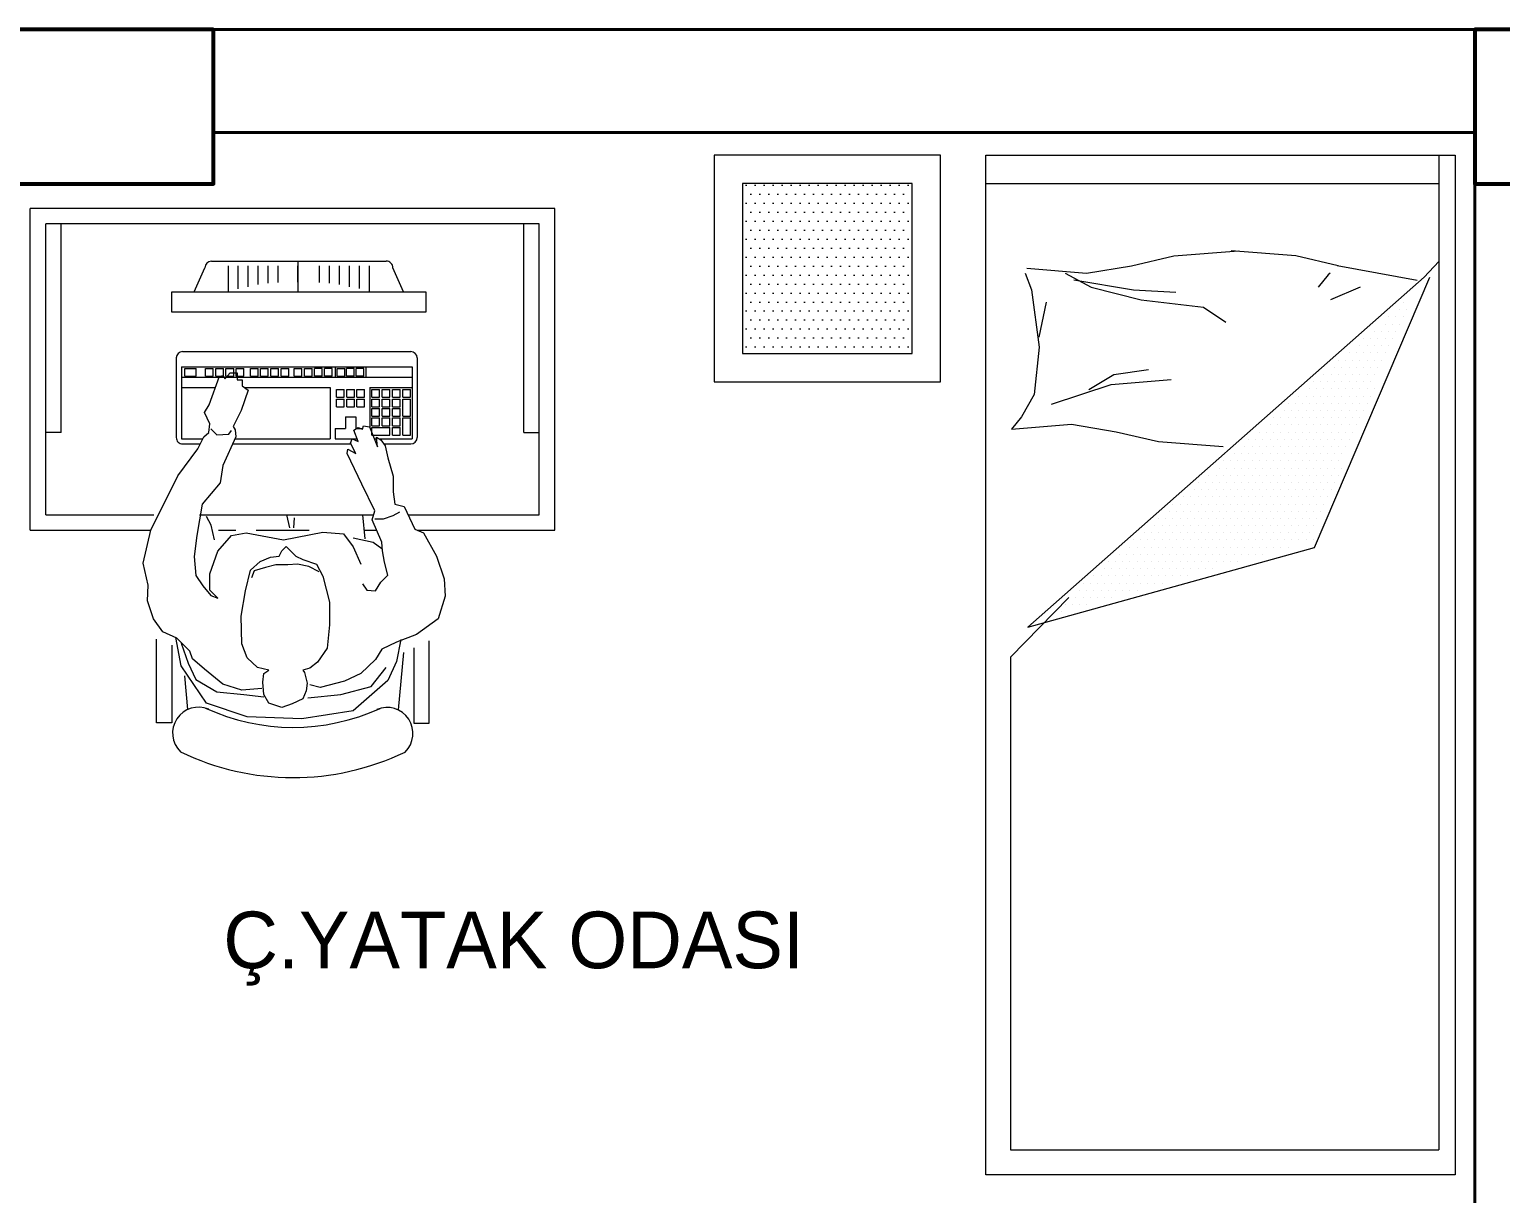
# Model space of a CAD drawing. Header units: millimetres. Extents: x 27 to 3754, y 31 to 1224.
# Drawn here: x 2783.9 to 3069.7, y 992.7 to 1218.8 of the extents above; entities that cross this region are included whole.
import ezdxf

# ---------------------------------------------------------------- set-up
doc = ezdxf.new("R2010")
doc.units = ezdxf.units.MM
doc.linetypes.add('DASHED', pattern=[19.05, 12.7, -6.35])
for name, color, linetype, lineweight in [('duvar_40', 255, 'Continuous', 40), ('forniture', 253, 'Continuous', 9), ('KOLON50', 70, 'Continuous', 53), ('TEFRIS', 16, 'Continuous', 15), ('yazı', 255, 'Continuous', 20)]:
    doc.layers.add(name, color=color, linetype=linetype, lineweight=lineweight)
doc.layers.add('GOLGE', color=9, linetype='DASHED')
doc.layers.add('MOBILYA', color=4, linetype='Continuous')
doc.styles.get("Standard").update_dxf_attribs({"font": 'EtrFont'})

# ---------------------------------------------------------------- blocks, each defined once
blk = doc.blocks.new('tgt')
at = {"layer": 'forniture'}
for p, q in [((442951.928027, 4589098.075674), (442889.428027, 4589098.075674)), ((442889.428027, 4589098.075674), (442889.428027, 4588996.196964)), ((442951.928027, 4589071.342758), (442951.928027, 4589098.075674)), ((442948.928027, 4589095.075674), (442892.428027, 4589095.075674)), ((442892.428027, 4589095.075674), (442892.428027, 4588999.196964)), ((442915.428027, 4589095.075674), (442892.428027, 4589095.075674)), ((442932.928027, 4589095.075674), (442915.428027, 4589095.075674)), ((442932.928027, 4589092.075674), (442932.928027, 4589095.075674)), ((442948.928027, 4589069.576104), (442948.928027, 4589095.075674)), ((442915.428027, 4589092.075674), (442892.428027, 4589092.075674)), ((442932.928027, 4589092.075674), (442915.428027, 4589092.075674)), ((442989.402387, 4589073.671051), (442973.399762, 4589073.689752)), ((442989.398907, 4589070.692473), (442989.402387, 4589073.671051)), ((442917.235147, 4589025.78662), (442917.235147, 4589070.107792)), ((442918.480124, 4589071.352769), (442933.917836, 4589071.352769)), ((442920.223092, 4589025.537624), (442920.223092, 4589070.356787)), ((442920.223092, 4589070.356787), (442934.166831, 4589070.356787)), ((442922.215054, 4589025.537624), (442922.215054, 4589070.356787)), ((442924.207017, 4589062.182672), (442924.207017, 4589070.356787)), ((442924.616433, 4589068.532101), (442924.616433, 4589070.026073)), ((442926.110405, 4589070.026073), (442924.616433, 4589070.026073)), ((442926.110405, 4589068.532101), (442926.110405, 4589070.026073)), ((442926.45578, 4589068.532101), (442926.45578, 4589070.026073)), ((442929.7891, 4589070.026073), (442926.45578, 4589070.026073)), ((442929.7891, 4589068.532101), (442929.7891, 4589070.026073)), ((442930.134475, 4589068.532101), (442930.134475, 4589070.026073)), ((442933.467794, 4589070.026073), (442930.134475, 4589070.026073)), ((442933.467794, 4589068.532101), (442933.467794, 4589070.026073)), ((442934.166831, 4589063.981706), (442934.166831, 4589070.356787)), ((442935.162813, 4589064.872101), (442935.162813, 4589070.107792)), ((442974.767533, 4589070.709572), (442989.398907, 4589070.692473)), ((442905.625433, 4589068.716512), (442900.962469, 4589066.632524)), ((442926.110405, 4589068.532101), (442924.616433, 4589068.532101)), ((442924.616433, 4589066.540138), (442924.616433, 4589068.03411)), ((442926.110405, 4589068.03411), (442924.616433, 4589068.03411)), ((442926.110405, 4589066.540138), (442924.616433, 4589066.540138)), ((442926.110405, 4589066.540138), (442926.110405, 4589068.03411)), ((442929.7891, 4589068.532101), (442926.45578, 4589068.532101)), ((442927.949753, 4589068.03411), (442926.45578, 4589068.03411)), ((442926.45578, 4589066.540138), (442926.45578, 4589068.03411)), ((442927.949753, 4589066.540138), (442926.45578, 4589066.540138)), ((442927.949753, 4589066.540138), (442927.949753, 4589068.03411)), ((442928.295128, 4589066.540138), (442928.295128, 4589068.03411)), ((442929.7891, 4589068.03411), (442928.295128, 4589068.03411)), ((442929.7891, 4589066.540138), (442928.295128, 4589066.540138)), ((442929.7891, 4589066.540138), (442929.7891, 4589068.03411)), ((442933.467794, 4589068.532101), (442930.134475, 4589068.532101)), ((442930.134475, 4589066.540138), (442930.134475, 4589068.03411)), ((442931.628447, 4589068.03411), (442930.134475, 4589068.03411)), ((442931.628447, 4589066.540138), (442930.134475, 4589066.540138)), ((442931.628447, 4589066.540138), (442931.628447, 4589068.03411)), ((442931.973822, 4589066.540138), (442931.973822, 4589068.03411)), ((442933.467794, 4589068.03411), (442931.973822, 4589068.03411)), ((442933.467794, 4589066.540138), (442931.973822, 4589066.540138)), ((442933.467794, 4589066.540138), (442933.467794, 4589068.03411)), ((442975.709549, 4589068.705128), (442986.812762, 4589067.626658)), ((442899.675502, 4589031.404722), (442899.671836, 4589065.341596)), ((442924.616433, 4589064.548175), (442924.616433, 4589066.042147)), ((442926.110405, 4589066.042147), (442924.616433, 4589066.042147)), ((442926.110405, 4589064.548175), (442924.616433, 4589064.548175)), ((442924.616433, 4589062.556212), (442924.616433, 4589064.050184)), ((442926.110405, 4589064.050184), (442924.616433, 4589064.050184)), ((442926.110405, 4589064.548175), (442926.110405, 4589066.042147)), ((442926.110405, 4589062.556212), (442926.110405, 4589064.050184)), ((442927.949753, 4589066.042147), (442926.45578, 4589066.042147)), ((442926.45578, 4589064.548175), (442926.45578, 4589066.042147)), ((442927.949753, 4589064.548175), (442926.45578, 4589064.548175)), ((442927.949753, 4589064.050184), (442926.45578, 4589064.050184)), ((442926.45578, 4589062.556212), (442926.45578, 4589064.050184)), ((442927.949753, 4589064.548175), (442927.949753, 4589066.042147)), ((442927.949753, 4589062.556212), (442927.949753, 4589064.050184)), ((442928.295128, 4589064.548175), (442928.295128, 4589066.042147)), ((442929.7891, 4589066.042147), (442928.295128, 4589066.042147)), ((442929.7891, 4589064.548175), (442928.295128, 4589064.548175)), ((442928.295128, 4589062.556212), (442928.295128, 4589064.050184)), ((442929.7891, 4589064.050184), (442928.295128, 4589064.050184)), ((442929.7891, 4589064.548175), (442929.7891, 4589066.042147)), ((442929.7891, 4589062.556212), (442929.7891, 4589064.050184)), ((442930.134475, 4589064.548175), (442930.134475, 4589066.042147)), ((442931.628447, 4589066.042147), (442930.134475, 4589066.042147)), ((442931.628447, 4589064.548175), (442930.134475, 4589064.548175)), ((442930.134475, 4589062.556212), (442930.134475, 4589064.050184)), ((442931.628447, 4589064.050184), (442930.134475, 4589064.050184)), ((442931.628447, 4589064.548175), (442931.628447, 4589066.042147)), ((442931.628447, 4589062.556212), (442931.628447, 4589064.050184)), ((442931.973822, 4589062.556212), (442931.973822, 4589066.042147)), ((442933.467794, 4589066.042147), (442931.973822, 4589066.042147)), ((442933.467794, 4589062.556212), (442933.467794, 4589066.042147)), ((442934.166831, 4589063.019753), (442934.166831, 4589063.481656)), ((442935.162813, 4589063.409151), (442935.162813, 4589063.572122)), ((442951.928027, 4589061.097911), (442951.928027, 4589063.473969)), ((442905.572077, 4589062.082738), (442900.580454, 4589062.080909)), ((442920.223092, 4589061.392955), (442922.215054, 4589061.392955)), ((442922.023642, 4589061.003578), (442920.52967, 4589061.003578)), ((442920.52967, 4589061.003578), (442920.52967, 4589059.509606)), ((442922.023642, 4589061.003578), (442922.023642, 4589059.509606)), ((442924.207017, 4589062.182672), (442932.025796, 4589062.182672)), ((442926.110405, 4589062.556212), (442924.616433, 4589062.556212)), ((442924.616433, 4589059.647474), (442924.616433, 4589061.141446)), ((442926.110405, 4589061.141446), (442924.616433, 4589061.141446)), ((442926.110405, 4589059.647474), (442926.110405, 4589061.141446)), ((442927.949753, 4589062.556212), (442926.45578, 4589062.556212)), ((442926.45578, 4589059.647474), (442926.45578, 4589061.141446)), ((442927.949753, 4589061.141446), (442926.45578, 4589061.141446)), ((442927.949753, 4589059.647474), (442927.949753, 4589061.141446)), ((442929.7891, 4589062.556212), (442928.295128, 4589062.556212)), ((442931.628447, 4589062.556212), (442930.134475, 4589062.556212)), ((442933.467794, 4589062.556212), (442931.973822, 4589062.556212)), ((442932.174869, 4589059.400992), (442932.174869, 4589060.793439)), ((442948.928027, 4589060.805478), (442948.928027, 4589062.895964)), ((442948.928027, 4589029.069704), (442948.928027, 4589060.805478)), ((442905.015633, 4589060.146481), (442900.580693, 4589060.144721)), ((442904.653785, 4589058.210249), (442900.580932, 4589058.208533)), ((442922.023371, 4589059.138694), (442920.529399, 4589059.138694)), ((442920.529399, 4589059.138694), (442920.529399, 4589057.644722)), ((442922.023642, 4589059.509606), (442920.52967, 4589059.509606)), ((442922.023371, 4589059.138694), (442922.023371, 4589057.644722)), ((442926.110405, 4589059.647474), (442924.616433, 4589059.647474)), ((442926.110405, 4589059.149483), (442924.616433, 4589059.149483)), ((442924.616433, 4589057.655511), (442924.616433, 4589059.149483)), ((442926.110405, 4589057.655511), (442926.110405, 4589059.149483)), ((442927.949753, 4589059.647474), (442926.45578, 4589059.647474)), ((442927.949753, 4589059.149483), (442926.45578, 4589059.149483)), ((442926.45578, 4589057.655511), (442926.45578, 4589059.149483)), ((442927.949753, 4589057.655511), (442927.949753, 4589059.149483)), ((442929.927295, 4589059.400992), (442932.174869, 4589059.400992)), ((442929.927295, 4589057.409029), (442929.927295, 4589059.400992)), ((442934.166831, 4589055.417066), (442934.166831, 4589059.709215)), ((442935.162813, 4589035.511663), (442935.162813, 4589058.459751)), ((442904.220902, 4589056.274008), (442900.58117, 4589056.272346)), ((442920.223092, 4589055.417066), (442922.215054, 4589055.417066)), ((442922.023235, 4589057.275781), (442920.529263, 4589057.275781)), ((442920.529263, 4589055.781809), (442920.529263, 4589057.275781)), ((442922.023235, 4589055.781809), (442920.529263, 4589055.781809)), ((442922.023371, 4589057.644722), (442920.529399, 4589057.644722)), ((442920.530033, 4589054.858237), (442920.530033, 4589053.364265)), ((442922.024005, 4589054.858237), (442920.530033, 4589054.858237)), ((442922.023235, 4589055.781809), (442922.023235, 4589057.275781)), ((442922.024005, 4589054.858237), (442922.024005, 4589053.364265)), ((442926.110405, 4589057.655511), (442924.616433, 4589057.655511)), ((442926.110405, 4589057.15752), (442924.616433, 4589057.15752)), ((442924.616433, 4589055.663548), (442924.616433, 4589057.15752)), ((442926.110405, 4589055.663548), (442924.616433, 4589055.663548)), ((442926.110405, 4589055.663548), (442926.110405, 4589057.15752)), ((442927.949753, 4589057.655511), (442926.45578, 4589057.655511)), ((442926.45578, 4589055.663548), (442926.45578, 4589057.15752)), ((442927.949753, 4589057.15752), (442926.45578, 4589057.15752)), ((442927.949753, 4589055.663548), (442926.45578, 4589055.663548)), ((442927.949753, 4589055.663548), (442927.949753, 4589057.15752)), ((442929.927295, 4589057.409029), (442932.174869, 4589057.409029)), ((442932.174869, 4589055.417066), (442932.174869, 4589057.409029)), ((442932.174869, 4589055.417066), (442934.166831, 4589055.417066)), ((442903.976019, 4589054.337789), (442900.581409, 4589054.336158)), ((442903.829933, 4589052.401584), (442900.581647, 4589052.39997)), ((442922.024005, 4589053.364265), (442920.530033, 4589053.364265)), ((442920.530033, 4589052.866274), (442920.530033, 4589051.372302)), ((442922.024005, 4589052.866274), (442920.530033, 4589052.866274)), ((442922.024005, 4589052.866274), (442922.024005, 4589051.372302)), ((442924.207017, 4589037.815617), (442924.207017, 4589054.421085)), ((442924.207017, 4589054.421085), (442934.166831, 4589054.421085)), ((442934.195397, 4589035.951022), (442934.166831, 4589054.421085)), ((442922.024005, 4589051.372302), (442920.530033, 4589051.372302)), ((442920.530033, 4589049.445851), (442920.530033, 4589050.939823)), ((442922.024005, 4589050.939823), (442920.530033, 4589050.939823)), ((442922.024005, 4589049.445851), (442920.530033, 4589049.445851)), ((442922.024005, 4589049.445851), (442922.024005, 4589050.939823)), ((442951.928027, 4589040.074369), (442951.928027, 4589050.371072)), ((442899.673669, 4589048.193996), (442905.625433, 4589048.193996)), ((442903.781521, 4589048.195704), (442900.581886, 4589048.194097)), ((442920.530033, 4589047.453888), (442920.530033, 4589048.94786)), ((442922.024005, 4589048.94786), (442920.530033, 4589048.94786)), ((442922.024005, 4589047.453888), (442920.530033, 4589047.453888)), ((442920.530033, 4589044.916184), (442920.530033, 4589046.410156)), ((442922.024005, 4589046.410156), (442920.530033, 4589046.410156)), ((442922.024005, 4589047.453888), (442922.024005, 4589048.94786)), ((442922.024005, 4589044.916184), (442922.024005, 4589046.410156)), ((442903.83041, 4589044.348162), (442900.582125, 4589044.346549)), ((442922.024005, 4589044.916184), (442920.530033, 4589044.916184)), ((442920.530033, 4589042.924221), (442920.530033, 4589044.418193)), ((442922.024005, 4589044.418193), (442920.530033, 4589044.418193)), ((442922.024005, 4589042.924221), (442922.024005, 4589044.418193)), ((442903.976973, 4589042.411993), (442900.582363, 4589042.410361)), ((442922.024005, 4589042.924221), (442920.530033, 4589042.924221)), ((442920.530033, 4589040.932259), (442920.530033, 4589042.426231)), ((442922.024005, 4589042.426231), (442920.530033, 4589042.426231)), ((442922.024005, 4589040.932259), (442920.530033, 4589040.932259)), ((442922.024005, 4589040.932259), (442922.024005, 4589042.426231)), ((442904.222333, 4589040.475835), (442900.582602, 4589040.474173)), ((442904.655693, 4589038.539701), (442900.58284, 4589038.537985)), ((442920.530033, 4589038.940296), (442920.530033, 4589040.434268)), ((442922.024005, 4589040.434268), (442920.530033, 4589040.434268)), ((442922.024005, 4589038.940296), (442920.530033, 4589038.940296)), ((442920.530033, 4589036.200625), (442920.530033, 4589037.694597)), ((442922.024005, 4589037.694597), (442920.530033, 4589037.694597)), ((442922.024005, 4589038.940296), (442922.024005, 4589040.434268)), ((442922.024005, 4589036.200625), (442922.024005, 4589037.694597)), ((442905.018019, 4589036.603557), (442900.583079, 4589036.601797)), ((442922.024005, 4589036.200625), (442920.530033, 4589036.200625)), ((442920.530033, 4589034.208662), (442920.530033, 4589035.702634)), ((442922.024005, 4589035.702634), (442920.530033, 4589035.702634)), ((442922.024005, 4589034.208662), (442922.024005, 4589035.702634)), ((442951.928027, 4589032.745856), (442951.928027, 4589036.136569)), ((442905.57494, 4589034.667438), (442900.583317, 4589034.66561)), ((442922.024005, 4589034.208662), (442920.530033, 4589034.208662)), ((442920.530033, 4589032.216699), (442920.530033, 4589033.710671)), ((442922.024005, 4589033.710671), (442920.530033, 4589033.710671)), ((442922.024005, 4589032.216699), (442920.530033, 4589032.216699)), ((442922.024005, 4589032.216699), (442922.024005, 4589033.710671)), ((442924.207017, 4589025.537624), (442924.207017, 4589032.181329)), ((442905.629931, 4589028.034746), (442900.966453, 4589030.114089)), ((442920.530033, 4589030.224737), (442920.530033, 4589031.718709)), ((442922.024005, 4589031.718709), (442920.530033, 4589031.718709)), ((442922.024005, 4589030.224737), (442920.530033, 4589030.224737)), ((442922.024005, 4589030.224737), (442922.024005, 4589031.718709)), ((442934.166831, 4589025.537624), (442934.166831, 4589029.707495)), ((442935.162813, 4589025.78662), (442935.162813, 4589029.209929)), ((442922.024005, 4589028.383656), (442920.530033, 4589028.383656)), ((442920.530033, 4589026.240811), (442920.530033, 4589028.383656)), ((442922.024005, 4589026.240811), (442920.530033, 4589026.240811)), ((442922.024005, 4589026.240811), (442922.024005, 4589028.383656)), ((442980.188903, 4589026.117841), (442986.764982, 4589026.741073)), ((442918.480124, 4589024.541643), (442933.917836, 4589024.541643)), ((442920.223092, 4589025.537624), (442934.166831, 4589025.537624)), ((442974.250586, 4589023.68686), (442989.343954, 4589023.669222)), ((442989.343954, 4589023.669222), (442989.340473, 4589020.690644)), ((442989.340473, 4589020.690644), (442973.065459, 4589020.709663)), ((442948.928027, 4588999.196964), (442948.928027, 4589020.173226)), ((442951.928027, 4588996.196964), (442951.928027, 4589019.403284)), ((442915.428027, 4589002.196964), (442892.428027, 4589002.196964)), ((442932.928027, 4589002.196964), (442915.428027, 4589002.196964)), ((442932.928027, 4589002.196964), (442932.928027, 4588999.196964)), ((442948.928027, 4588999.196964), (442892.428027, 4588999.196964)), ((442915.428027, 4588999.196964), (442892.428027, 4588999.196964)), ((442932.928027, 4588999.196964), (442915.428027, 4588999.196964)), ((442951.928027, 4588996.196964), (442889.428027, 4588996.196964))]:
    blk.add_line(p, q, dxfattribs=at)
at = {"layer": 'forniture', "flags": 128}
for points in [[(442962.372993, 4589060.754638), (442963.554451, 4589061.597816), (442963.72323, 4589063.284171), (442962.035433, 4589064.295984), (442960.685195, 4589065.645069), (442958.1535, 4589064.970526), (442955.959363, 4589064.633255), (442954.271566, 4589064.46462), (442949.883294, 4589062.609629), (442948.195496, 4589063.115536), (442942.963325, 4589060.586003), (442937.056035, 4589057.719199), (442936.212137, 4589057.887834), (442937.056035, 4589059.405554), (442935.030679, 4589058.393741), (442934.18678, 4589058.731012), (442934.693119, 4589059.911461), (442932.498983, 4589059.068283), (442931.992644, 4589059.911461), (442932.330203, 4589060.754638), (442931.655084, 4589060.923274), (442931.823864, 4589062.103722), (442935.705797, 4589063.621442), (442933.849221, 4589063.452807), (442934.35556, 4589064.295984), (442935.537018, 4589065.139162), (442937.899934, 4589065.645069), (442941.444308, 4589066.656882), (442944.482343, 4589066.656882), (442946.845259, 4589066.994153), (442947.351598, 4589068.849144), (442951.73987, 4589070.87277), (442952.414989, 4589072.559125), (442956.972042, 4589075.088658), (442961.360314, 4589076.606378), (442964.735909, 4589076.775013), (442969.124181, 4589075.425929), (442972.162216, 4589071.210041), (442973.681233, 4589067.331424), (442975.031471, 4589064.46462), (442977.056828, 4589063.284171), (442979.757303, 4589060.417367), (442981.276321, 4589057.213292), (442982.457779, 4589052.491497), (442981.95144, 4589050.467871)], [(442949.714514, 4589063.115536), (442949.714514, 4589064.801891), (442949.039395, 4589066.656882), (442948.364276, 4589068.005966)], [(442973.174894, 4589068.174601), (442977.394387, 4589067.331424), (442981.107541, 4589065.645069), (442987.014831, 4589058.899647), (442988.533848, 4589048.950151), (442988.196289, 4589038.326113), (442985.495814, 4589030.400243), (442978.238286, 4589025.509813), (442972.77318, 4589024.444362)], [(442953.427668, 4589058.899647), (442954.271566, 4589062.778265), (442955.453024, 4589064.46462)], [(442984.483135, 4589050.1306), (442983.808016, 4589056.53875), (442982.288999, 4589062.440993), (442978.575845, 4589065.307797)], [(442953.596447, 4589061.260545), (442948.928027, 4589060.805478)], [(442928.673262, 4589037.173728), (442931.767472, 4589035.627944), (442932.44259, 4589035.965215), (442933.792828, 4589036.133851), (442939.362559, 4589033.604318), (442942.738153, 4589033.098412), (442946.878431, 4589029.557065), (442952.954501, 4589028.545252), (442957.005214, 4589028.039346), (442960.718368, 4589028.376617), (442962.743725, 4589029.725701), (442964.600301, 4589031.243421), (442965.106641, 4589032.592505), (442963.587623, 4589031.074785), (442960.380809, 4589031.074785), (442955.992536, 4589032.592505), (442952.954501, 4589035.290673), (442952.448162, 4589038.157477), (442953.7984, 4589045.408805), (442952.279382, 4589052.997404), (442952.616942, 4589057.044657), (442955.148637, 4589058.899647), (442958.524232, 4589060.417367)], [(442960.010076, 4589052.322862), (442958.997398, 4589050.299235), (442958.491059, 4589048.106974), (442958.659839, 4589046.251983), (442958.659839, 4589043.891085), (442959.166178, 4589041.867459), (442959.841297, 4589039.675197), (442961.191534, 4589039.169291)], [(442951.457887, 4589046.625963), (442948.928027, 4589046.031211)], [(442949.493479, 4589047.435262), (442951.461424, 4589047.34163)], [(442982.659731, 4589041.192917), (442982.99729, 4589037.3143), (442981.815832, 4589033.604318), (442978.946577, 4589030.062972), (442976.921221, 4589027.702075), (442975.402203, 4589027.196168), (442972.870508, 4589024.666635), (442971.68905, 4589021.968467), (442969.157354, 4589020.113476), (442965.61298, 4589018.933027), (442962.574945, 4589019.101663), (442958.355452, 4589018.089849), (442951.941823, 4589019.607569), (442941.387915, 4589024.835271), (442936.155744, 4589028.713888), (442933.792828, 4589029.894336), (442932.94893, 4589030.90615), (442931.261132, 4589031.074785), (442929.066996, 4589030.062972), (442927.593735, 4589030.950847), (442922.024005, 4589032.974473), (442921.855225, 4589033.649016), (442922.530344, 4589033.986287), (442921.348886, 4589034.9981), (442921.348886, 4589036.347184), (442922.699124, 4589036.347184), (442922.699124, 4589037.358997), (442923.880582, 4589037.358997), (442924.72448, 4589038.539446), (442928.673262, 4589037.173728)], [(442973.850013, 4589025.509813), (442977.731947, 4589026.858897), (442980.938761, 4589028.376617), (442983.301677, 4589032.423869), (442983.808016, 4589037.651571), (442984.314356, 4589041.530188)], [(442932.240638, 4589031.243421), (442933.422096, 4589032.423869), (442933.253316, 4589034.784767), (442932.578198, 4589035.290673)], [(442953.78918, 4589031.983508), (442950.919925, 4589031.308966), (442949.289539, 4589030.446558)]]:
    blk.add_lwpolyline(points, dxfattribs=at)
for points in [[(442909.555973, 4589023.71025), (442905.625433, 4589023.71025), (442905.625433, 4589073.036069), (442909.555973, 4589073.036069)], [(442955.115465, 4589045.914712), (442955.959363, 4589046.757889), (442956.972042, 4589047.769702), (442957.64716, 4589049.118787), (442958.491059, 4589051.816955), (442960.853975, 4589052.997404), (442965.917367, 4589054.346488), (442970.305639, 4589054.346488), (442974.862691, 4589053.840582), (442977.563167, 4589051.985591), (442978.744625, 4589050.467871), (442979.082184, 4589049.118787), (442979.588524, 4589049.456058), (442981.61388, 4589049.961964), (442983.132898, 4589049.793329), (442984.651915, 4589049.118787), (442985.664593, 4589047.09516), (442986.339712, 4589045.071534), (442985.495814, 4589042.542001), (442983.808016, 4589041.530188), (442981.4451, 4589041.361552), (442979.757303, 4589041.530188), (442979.082184, 4589042.542001), (442978.575845, 4589040.349739), (442976.719268, 4589038.326113), (442974.018793, 4589037.3143), (442968.617842, 4589037.145664), (442963.72323, 4589037.988842), (442959.672517, 4589039.000655), (442957.98472, 4589040.855646), (442957.140821, 4589042.879272), (442956.972042, 4589044.565627), (442955.959363, 4589045.071534)]]:
    blk.add_lwpolyline(points, close=True, dxfattribs=at)
at = {"layer": 'forniture'}
for centre, radius, start, end in [((442918.480124, 4589070.107792), 1.244977, 90, 180), ((442933.917836, 4589070.107792), 1.244977, 0, 90), ((442991.380405, 4589065.488724), 5.043225, 43.907651, 202.961104), ((442900.962628, 4589065.341732), 1.290792, 90.00706, 180.00706), ((442949.716191, 4589047.227189), 50.252672, 334.208501, 25.657588), ((442949.716191, 4589047.227189), 40.503554, 335.195703, 24.670381), ((442900.966294, 4589031.404881), 1.290792, 180.00706, 270.00706), ((442991.337609, 4589028.868325), 5.043225, 156.904982, 315.958435), ((442918.480124, 4589025.78662), 1.244977, 180, 270), ((442933.917836, 4589025.78662), 1.244977, 270, 0)]:
    blk.add_arc(centre, radius, start, end, dxfattribs=at)
blk = doc.blocks.new('*X47')
at = {"color": 0}
for p, q in [((1028.7, 1508.125), (1028.7, 1508.125)), ((1029.49375, 1509.7125), (1029.49375, 1509.7125)), ((1030.2875, 1508.125), (1030.2875, 1508.125)), ((1025.525, 1504.95), (1025.525, 1504.95)), ((1026.31875, 1506.5375), (1026.31875, 1506.5375)), ((1027.1125, 1504.95), (1027.1125, 1504.95)), ((1027.90625, 1506.5375), (1027.90625, 1506.5375)), ((1028.7, 1504.95), (1028.7, 1504.95)), ((1029.49375, 1506.5375), (1029.49375, 1506.5375)), ((1020.7625, 1501.775), (1020.7625, 1501.775)), ((1022.35, 1501.775), (1022.35, 1501.775)), ((1023.14375, 1503.3625), (1023.14375, 1503.3625)), ((1023.9375, 1501.775), (1023.9375, 1501.775)), ((1024.73125, 1503.3625), (1024.73125, 1503.3625)), ((1025.525, 1501.775), (1025.525, 1501.775)), ((1026.31875, 1503.3625), (1026.31875, 1503.3625)), ((1027.1125, 1501.775), (1027.1125, 1501.775)), ((1027.90625, 1503.3625), (1027.90625, 1503.3625)), ((1017.5875, 1498.6), (1017.5875, 1498.6)), ((1019.175, 1498.6), (1019.175, 1498.6)), ((1019.96875, 1500.1875), (1019.96875, 1500.1875)), ((1020.7625, 1498.6), (1020.7625, 1498.6)), ((1021.55625, 1500.1875), (1021.55625, 1500.1875)), ((1022.35, 1498.6), (1022.35, 1498.6)), ((1023.14375, 1500.1875), (1023.14375, 1500.1875)), ((1023.9375, 1498.6), (1023.9375, 1498.6)), ((1024.73125, 1500.1875), (1024.73125, 1500.1875)), ((1025.525, 1498.6), (1025.525, 1498.6)), ((1026.31875, 1500.1875), (1026.31875, 1500.1875)), ((1014.4125, 1495.425), (1014.4125, 1495.425)), ((1015.20625, 1497.0125), (1015.20625, 1497.0125)), ((1016, 1495.425), (1016, 1495.425)), ((1016.79375, 1497.0125), (1016.79375, 1497.0125)), ((1017.5875, 1495.425), (1017.5875, 1495.425)), ((1018.38125, 1497.0125), (1018.38125, 1497.0125)), ((1019.175, 1495.425), (1019.175, 1495.425)), ((1019.96875, 1497.0125), (1019.96875, 1497.0125)), ((1020.7625, 1495.425), (1020.7625, 1495.425)), ((1021.55625, 1497.0125), (1021.55625, 1497.0125)), ((1022.35, 1495.425), (1022.35, 1495.425)), ((1023.14375, 1497.0125), (1023.14375, 1497.0125)), ((1023.9375, 1495.425), (1023.9375, 1495.425)), ((1024.73125, 1497.0125), (1024.73125, 1497.0125)), ((1008.85625, 1490.6625), (1008.85625, 1490.6625)), ((1009.65, 1492.25), (1009.65, 1492.25)), ((1010.44375, 1490.6625), (1010.44375, 1490.6625)), ((1011.2375, 1492.25), (1011.2375, 1492.25)), ((1012.03125, 1493.8375), (1012.03125, 1493.8375)), ((1012.03125, 1490.6625), (1012.03125, 1490.6625)), ((1012.825, 1492.25), (1012.825, 1492.25)), ((1013.61875, 1493.8375), (1013.61875, 1493.8375)), ((1013.61875, 1490.6625), (1013.61875, 1490.6625)), ((1014.4125, 1492.25), (1014.4125, 1492.25)), ((1015.20625, 1493.8375), (1015.20625, 1493.8375)), ((1015.20625, 1490.6625), (1015.20625, 1490.6625)), ((1016, 1492.25), (1016, 1492.25)), ((1016.79375, 1493.8375), (1016.79375, 1493.8375)), ((1016.79375, 1490.6625), (1016.79375, 1490.6625)), ((1017.5875, 1492.25), (1017.5875, 1492.25)), ((1018.38125, 1493.8375), (1018.38125, 1493.8375)), ((1018.38125, 1490.6625), (1018.38125, 1490.6625)), ((1019.175, 1492.25), (1019.175, 1492.25)), ((1019.96875, 1493.8375), (1019.96875, 1493.8375)), ((1019.96875, 1490.6625), (1019.96875, 1490.6625)), ((1020.7625, 1492.25), (1020.7625, 1492.25)), ((1021.55625, 1493.8375), (1021.55625, 1493.8375)), ((1021.55625, 1490.6625), (1021.55625, 1490.6625)), ((1022.35, 1492.25), (1022.35, 1492.25)), ((1023.14375, 1493.8375), (1023.14375, 1493.8375)), ((1023.14375, 1490.6625), (1023.14375, 1490.6625)), ((1004.09375, 1487.4875), (1004.09375, 1487.4875)), ((1005.68125, 1487.4875), (1005.68125, 1487.4875)), ((1006.475, 1489.075), (1006.475, 1489.075)), ((1007.26875, 1487.4875), (1007.26875, 1487.4875)), ((1008.0625, 1489.075), (1008.0625, 1489.075)), ((1008.85625, 1487.4875), (1008.85625, 1487.4875)), ((1009.65, 1489.075), (1009.65, 1489.075)), ((1010.44375, 1487.4875), (1010.44375, 1487.4875)), ((1011.2375, 1489.075), (1011.2375, 1489.075)), ((1012.03125, 1487.4875), (1012.03125, 1487.4875)), ((1012.825, 1489.075), (1012.825, 1489.075)), ((1013.61875, 1487.4875), (1013.61875, 1487.4875)), ((1014.4125, 1489.075), (1014.4125, 1489.075)), ((1015.20625, 1487.4875), (1015.20625, 1487.4875)), ((1016, 1489.075), (1016, 1489.075)), ((1016.79375, 1487.4875), (1016.79375, 1487.4875)), ((1017.5875, 1489.075), (1017.5875, 1489.075)), ((1018.38125, 1487.4875), (1018.38125, 1487.4875)), ((1019.175, 1489.075), (1019.175, 1489.075)), ((1019.96875, 1487.4875), (1019.96875, 1487.4875)), ((1020.7625, 1489.075), (1020.7625, 1489.075)), ((1021.55625, 1487.4875), (1021.55625, 1487.4875)), ((1022.35, 1489.075), (1022.35, 1489.075)), ((1000.91875, 1484.3125), (1000.91875, 1484.3125)), ((1002.50625, 1484.3125), (1002.50625, 1484.3125)), ((1003.3, 1485.9), (1003.3, 1485.9)), ((1004.09375, 1484.3125), (1004.09375, 1484.3125)), ((1004.8875, 1485.9), (1004.8875, 1485.9)), ((1005.68125, 1484.3125), (1005.68125, 1484.3125)), ((1006.475, 1485.9), (1006.475, 1485.9)), ((1007.26875, 1484.3125), (1007.26875, 1484.3125)), ((1008.0625, 1485.9), (1008.0625, 1485.9)), ((1008.85625, 1484.3125), (1008.85625, 1484.3125)), ((1009.65, 1485.9), (1009.65, 1485.9)), ((1010.44375, 1484.3125), (1010.44375, 1484.3125)), ((1011.2375, 1485.9), (1011.2375, 1485.9)), ((1012.03125, 1484.3125), (1012.03125, 1484.3125)), ((1012.825, 1485.9), (1012.825, 1485.9)), ((1013.61875, 1484.3125), (1013.61875, 1484.3125)), ((1014.4125, 1485.9), (1014.4125, 1485.9)), ((1015.20625, 1484.3125), (1015.20625, 1484.3125)), ((1016, 1485.9), (1016, 1485.9)), ((1016.79375, 1484.3125), (1016.79375, 1484.3125)), ((1017.5875, 1485.9), (1017.5875, 1485.9)), ((1018.38125, 1484.3125), (1018.38125, 1484.3125)), ((1019.175, 1485.9), (1019.175, 1485.9)), ((1019.96875, 1484.3125), (1019.96875, 1484.3125)), ((1020.7625, 1485.9), (1020.7625, 1485.9)), ((997.74375, 1481.1375), (997.74375, 1481.1375)), ((999.33125, 1481.1375), (999.33125, 1481.1375)), ((1000.125, 1482.725), (1000.125, 1482.725)), ((1000.91875, 1481.1375), (1000.91875, 1481.1375)), ((1001.7125, 1482.725), (1001.7125, 1482.725)), ((1002.50625, 1481.1375), (1002.50625, 1481.1375)), ((1003.3, 1482.725), (1003.3, 1482.725)), ((1004.09375, 1481.1375), (1004.09375, 1481.1375)), ((1004.8875, 1482.725), (1004.8875, 1482.725)), ((1005.68125, 1481.1375), (1005.68125, 1481.1375)), ((1006.475, 1482.725), (1006.475, 1482.725)), ((1007.26875, 1481.1375), (1007.26875, 1481.1375)), ((1008.0625, 1482.725), (1008.0625, 1482.725)), ((1008.85625, 1481.1375), (1008.85625, 1481.1375)), ((1009.65, 1482.725), (1009.65, 1482.725)), ((1010.44375, 1481.1375), (1010.44375, 1481.1375)), ((1011.2375, 1482.725), (1011.2375, 1482.725)), ((1012.03125, 1481.1375), (1012.03125, 1481.1375)), ((1012.825, 1482.725), (1012.825, 1482.725)), ((1013.61875, 1481.1375), (1013.61875, 1481.1375)), ((1014.4125, 1482.725), (1014.4125, 1482.725)), ((1015.20625, 1481.1375), (1015.20625, 1481.1375)), ((1016, 1482.725), (1016, 1482.725)), ((1016.79375, 1481.1375), (1016.79375, 1481.1375)), ((1017.5875, 1482.725), (1017.5875, 1482.725)), ((1018.38125, 1481.1375), (1018.38125, 1481.1375)), ((1019.175, 1482.725), (1019.175, 1482.725)), ((994.56875, 1477.9625), (994.56875, 1477.9625)), ((995.3625, 1479.55), (995.3625, 1479.55)), ((996.15625, 1477.9625), (996.15625, 1477.9625)), ((996.95, 1479.55), (996.95, 1479.55)), ((997.74375, 1477.9625), (997.74375, 1477.9625)), ((998.5375, 1479.55), (998.5375, 1479.55)), ((999.33125, 1477.9625), (999.33125, 1477.9625)), ((1000.125, 1479.55), (1000.125, 1479.55)), ((1000.91875, 1477.9625), (1000.91875, 1477.9625)), ((1001.7125, 1479.55), (1001.7125, 1479.55)), ((1002.50625, 1477.9625), (1002.50625, 1477.9625)), ((1003.3, 1479.55), (1003.3, 1479.55)), ((1004.09375, 1477.9625), (1004.09375, 1477.9625)), ((1004.8875, 1479.55), (1004.8875, 1479.55)), ((1005.68125, 1477.9625), (1005.68125, 1477.9625)), ((1006.475, 1479.55), (1006.475, 1479.55)), ((1007.26875, 1477.9625), (1007.26875, 1477.9625)), ((1008.0625, 1479.55), (1008.0625, 1479.55)), ((1008.85625, 1477.9625), (1008.85625, 1477.9625)), ((1009.65, 1479.55), (1009.65, 1479.55)), ((1010.44375, 1477.9625), (1010.44375, 1477.9625)), ((1011.2375, 1479.55), (1011.2375, 1479.55)), ((1012.03125, 1477.9625), (1012.03125, 1477.9625)), ((1012.825, 1479.55), (1012.825, 1479.55)), ((1013.61875, 1477.9625), (1013.61875, 1477.9625)), ((1014.4125, 1479.55), (1014.4125, 1479.55)), ((1015.20625, 1477.9625), (1015.20625, 1477.9625)), ((1016, 1479.55), (1016, 1479.55)), ((1016.79375, 1477.9625), (1016.79375, 1477.9625)), ((1017.5875, 1479.55), (1017.5875, 1479.55)), ((989.80625, 1474.7875), (989.80625, 1474.7875)), ((991.39375, 1474.7875), (991.39375, 1474.7875)), ((992.1875, 1476.375), (992.1875, 1476.375)), ((992.98125, 1474.7875), (992.98125, 1474.7875)), ((993.775, 1476.375), (993.775, 1476.375)), ((994.56875, 1474.7875), (994.56875, 1474.7875)), ((995.3625, 1476.375), (995.3625, 1476.375)), ((996.15625, 1474.7875), (996.15625, 1474.7875)), ((996.95, 1476.375), (996.95, 1476.375)), ((997.74375, 1474.7875), (997.74375, 1474.7875)), ((998.5375, 1476.375), (998.5375, 1476.375)), ((999.33125, 1474.7875), (999.33125, 1474.7875)), ((1000.125, 1476.375), (1000.125, 1476.375)), ((1000.91875, 1474.7875), (1000.91875, 1474.7875)), ((1001.7125, 1476.375), (1001.7125, 1476.375)), ((1002.50625, 1474.7875), (1002.50625, 1474.7875)), ((1003.3, 1476.375), (1003.3, 1476.375)), ((1004.09375, 1474.7875), (1004.09375, 1474.7875)), ((1004.8875, 1476.375), (1004.8875, 1476.375)), ((1005.68125, 1474.7875), (1005.68125, 1474.7875)), ((1006.475, 1476.375), (1006.475, 1476.375)), ((1007.26875, 1474.7875), (1007.26875, 1474.7875)), ((1008.0625, 1476.375), (1008.0625, 1476.375)), ((1008.85625, 1474.7875), (1008.85625, 1474.7875)), ((1009.65, 1476.375), (1009.65, 1476.375)), ((1010.44375, 1474.7875), (1010.44375, 1474.7875)), ((1011.2375, 1476.375), (1011.2375, 1476.375)), ((1012.03125, 1474.7875), (1012.03125, 1474.7875)), ((1012.825, 1476.375), (1012.825, 1476.375)), ((1013.61875, 1474.7875), (1013.61875, 1474.7875)), ((1014.4125, 1476.375), (1014.4125, 1476.375)), ((1015.20625, 1474.7875), (1015.20625, 1474.7875)), ((1016, 1476.375), (1016, 1476.375)), ((986.63125, 1471.6125), (986.63125, 1471.6125)), ((988.21875, 1471.6125), (988.21875, 1471.6125)), ((989.0125, 1473.2), (989.0125, 1473.2)), ((989.80625, 1471.6125), (989.80625, 1471.6125)), ((990.6, 1473.2), (990.6, 1473.2)), ((991.39375, 1471.6125), (991.39375, 1471.6125)), ((992.1875, 1473.2), (992.1875, 1473.2)), ((992.98125, 1471.6125), (992.98125, 1471.6125)), ((993.775, 1473.2), (993.775, 1473.2)), ((994.56875, 1471.6125), (994.56875, 1471.6125)), ((995.3625, 1473.2), (995.3625, 1473.2)), ((996.15625, 1471.6125), (996.15625, 1471.6125)), ((996.95, 1473.2), (996.95, 1473.2)), ((997.74375, 1471.6125), (997.74375, 1471.6125)), ((998.5375, 1473.2), (998.5375, 1473.2)), ((999.33125, 1471.6125), (999.33125, 1471.6125)), ((1000.125, 1473.2), (1000.125, 1473.2)), ((1000.91875, 1471.6125), (1000.91875, 1471.6125)), ((1001.7125, 1473.2), (1001.7125, 1473.2)), ((1002.50625, 1471.6125), (1002.50625, 1471.6125)), ((1003.3, 1473.2), (1003.3, 1473.2)), ((1004.09375, 1471.6125), (1004.09375, 1471.6125)), ((1004.8875, 1473.2), (1004.8875, 1473.2)), ((1005.68125, 1471.6125), (1005.68125, 1471.6125)), ((1006.475, 1473.2), (1006.475, 1473.2)), ((1007.26875, 1471.6125), (1007.26875, 1471.6125)), ((1008.0625, 1473.2), (1008.0625, 1473.2)), ((1008.85625, 1471.6125), (1008.85625, 1471.6125)), ((1009.65, 1473.2), (1009.65, 1473.2)), ((1010.44375, 1471.6125), (1010.44375, 1471.6125)), ((1011.2375, 1473.2), (1011.2375, 1473.2)), ((1012.03125, 1471.6125), (1012.03125, 1471.6125)), ((1012.825, 1473.2), (1012.825, 1473.2)), ((1013.61875, 1471.6125), (1013.61875, 1471.6125)), ((1014.4125, 1473.2), (1014.4125, 1473.2)), ((1015.20625, 1471.6125), (1015.20625, 1471.6125)), ((1016, 1473.2), (1016, 1473.2)), ((983.45625, 1468.4375), (983.45625, 1468.4375)), ((984.25, 1470.025), (984.25, 1470.025)), ((985.04375, 1468.4375), (985.04375, 1468.4375)), ((985.8375, 1470.025), (985.8375, 1470.025)), ((986.63125, 1468.4375), (986.63125, 1468.4375)), ((987.425, 1470.025), (987.425, 1470.025)), ((988.21875, 1468.4375), (988.21875, 1468.4375)), ((989.0125, 1470.025), (989.0125, 1470.025)), ((989.80625, 1468.4375), (989.80625, 1468.4375)), ((990.6, 1470.025), (990.6, 1470.025)), ((991.39375, 1468.4375), (991.39375, 1468.4375)), ((992.1875, 1470.025), (992.1875, 1470.025)), ((992.98125, 1468.4375), (992.98125, 1468.4375)), ((993.775, 1470.025), (993.775, 1470.025)), ((994.56875, 1468.4375), (994.56875, 1468.4375)), ((995.3625, 1470.025), (995.3625, 1470.025)), ((996.15625, 1468.4375), (996.15625, 1468.4375)), ((996.95, 1470.025), (996.95, 1470.025)), ((997.74375, 1468.4375), (997.74375, 1468.4375)), ((998.5375, 1470.025), (998.5375, 1470.025)), ((999.33125, 1468.4375), (999.33125, 1468.4375)), ((1000.125, 1470.025), (1000.125, 1470.025)), ((1000.91875, 1468.4375), (1000.91875, 1468.4375)), ((1001.7125, 1470.025), (1001.7125, 1470.025)), ((1002.50625, 1468.4375), (1002.50625, 1468.4375)), ((1003.3, 1470.025), (1003.3, 1470.025)), ((1004.09375, 1468.4375), (1004.09375, 1468.4375)), ((1004.8875, 1470.025), (1004.8875, 1470.025)), ((1005.68125, 1468.4375), (1005.68125, 1468.4375)), ((1006.475, 1470.025), (1006.475, 1470.025)), ((1007.26875, 1468.4375), (1007.26875, 1468.4375)), ((1008.0625, 1470.025), (1008.0625, 1470.025)), ((1008.85625, 1468.4375), (1008.85625, 1468.4375)), ((1009.65, 1470.025), (1009.65, 1470.025)), ((1010.44375, 1468.4375), (1010.44375, 1468.4375)), ((1011.2375, 1470.025), (1011.2375, 1470.025)), ((1012.03125, 1468.4375), (1012.03125, 1468.4375)), ((1012.825, 1470.025), (1012.825, 1470.025)), ((1013.61875, 1468.4375), (1013.61875, 1468.4375)), ((1014.4125, 1470.025), (1014.4125, 1470.025)), ((978.69375, 1465.2625), (978.69375, 1465.2625)), ((980.28125, 1465.2625), (980.28125, 1465.2625)), ((981.075, 1466.85), (981.075, 1466.85)), ((981.86875, 1465.2625), (981.86875, 1465.2625)), ((982.6625, 1466.85), (982.6625, 1466.85)), ((983.45625, 1465.2625), (983.45625, 1465.2625)), ((984.25, 1466.85), (984.25, 1466.85)), ((985.04375, 1465.2625), (985.04375, 1465.2625)), ((985.8375, 1466.85), (985.8375, 1466.85)), ((986.63125, 1465.2625), (986.63125, 1465.2625)), ((987.425, 1466.85), (987.425, 1466.85)), ((988.21875, 1465.2625), (988.21875, 1465.2625)), ((989.0125, 1466.85), (989.0125, 1466.85)), ((989.80625, 1465.2625), (989.80625, 1465.2625)), ((990.6, 1466.85), (990.6, 1466.85)), ((991.39375, 1465.2625), (991.39375, 1465.2625)), ((992.1875, 1466.85), (992.1875, 1466.85)), ((992.98125, 1465.2625), (992.98125, 1465.2625)), ((993.775, 1466.85), (993.775, 1466.85)), ((994.56875, 1465.2625), (994.56875, 1465.2625)), ((995.3625, 1466.85), (995.3625, 1466.85)), ((996.15625, 1465.2625), (996.15625, 1465.2625)), ((996.95, 1466.85), (996.95, 1466.85)), ((997.74375, 1465.2625), (997.74375, 1465.2625)), ((998.5375, 1466.85), (998.5375, 1466.85)), ((999.33125, 1465.2625), (999.33125, 1465.2625)), ((1000.125, 1466.85), (1000.125, 1466.85)), ((1000.91875, 1465.2625), (1000.91875, 1465.2625)), ((1001.7125, 1466.85), (1001.7125, 1466.85)), ((1002.50625, 1465.2625), (1002.50625, 1465.2625)), ((1003.3, 1466.85), (1003.3, 1466.85)), ((1004.09375, 1465.2625), (1004.09375, 1465.2625)), ((1004.8875, 1466.85), (1004.8875, 1466.85)), ((1005.68125, 1465.2625), (1005.68125, 1465.2625)), ((1006.475, 1466.85), (1006.475, 1466.85)), ((1007.26875, 1465.2625), (1007.26875, 1465.2625)), ((1008.0625, 1466.85), (1008.0625, 1466.85)), ((1008.85625, 1465.2625), (1008.85625, 1465.2625)), ((1009.65, 1466.85), (1009.65, 1466.85)), ((1010.44375, 1465.2625), (1010.44375, 1465.2625)), ((1011.2375, 1466.85), (1011.2375, 1466.85)), ((1012.03125, 1465.2625), (1012.03125, 1465.2625)), ((1012.825, 1466.85), (1012.825, 1466.85)), ((975.51875, 1462.0875), (975.51875, 1462.0875)), ((977.10625, 1462.0875), (977.10625, 1462.0875)), ((977.9, 1463.675), (977.9, 1463.675)), ((978.69375, 1462.0875), (978.69375, 1462.0875)), ((979.4875, 1463.675), (979.4875, 1463.675)), ((980.28125, 1462.0875), (980.28125, 1462.0875)), ((981.075, 1463.675), (981.075, 1463.675)), ((981.86875, 1462.0875), (981.86875, 1462.0875)), ((982.6625, 1463.675), (982.6625, 1463.675)), ((983.45625, 1462.0875), (983.45625, 1462.0875)), ((984.25, 1463.675), (984.25, 1463.675)), ((985.04375, 1462.0875), (985.04375, 1462.0875)), ((985.8375, 1463.675), (985.8375, 1463.675)), ((986.63125, 1462.0875), (986.63125, 1462.0875)), ((987.425, 1463.675), (987.425, 1463.675)), ((988.21875, 1462.0875), (988.21875, 1462.0875)), ((989.0125, 1463.675), (989.0125, 1463.675)), ((989.80625, 1462.0875), (989.80625, 1462.0875)), ((990.6, 1463.675), (990.6, 1463.675)), ((991.39375, 1462.0875), (991.39375, 1462.0875)), ((992.1875, 1463.675), (992.1875, 1463.675)), ((992.98125, 1462.0875), (992.98125, 1462.0875)), ((993.775, 1463.675), (993.775, 1463.675)), ((994.56875, 1462.0875), (994.56875, 1462.0875)), ((995.3625, 1463.675), (995.3625, 1463.675)), ((996.15625, 1462.0875), (996.15625, 1462.0875)), ((996.95, 1463.675), (996.95, 1463.675)), ((997.74375, 1462.0875), (997.74375, 1462.0875)), ((998.5375, 1463.675), (998.5375, 1463.675)), ((999.33125, 1462.0875), (999.33125, 1462.0875)), ((1000.125, 1463.675), (1000.125, 1463.675)), ((1000.91875, 1462.0875), (1000.91875, 1462.0875)), ((1001.7125, 1463.675), (1001.7125, 1463.675)), ((1002.50625, 1462.0875), (1002.50625, 1462.0875)), ((1003.3, 1463.675), (1003.3, 1463.675)), ((1004.09375, 1462.0875), (1004.09375, 1462.0875)), ((1004.8875, 1463.675), (1004.8875, 1463.675)), ((1005.68125, 1462.0875), (1005.68125, 1462.0875)), ((1006.475, 1463.675), (1006.475, 1463.675)), ((1007.26875, 1462.0875), (1007.26875, 1462.0875)), ((1008.0625, 1463.675), (1008.0625, 1463.675)), ((1008.85625, 1462.0875), (1008.85625, 1462.0875)), ((1009.65, 1463.675), (1009.65, 1463.675)), ((1010.44375, 1462.0875), (1010.44375, 1462.0875)), ((1011.2375, 1463.675), (1011.2375, 1463.675)), ((972.34375, 1458.9125), (972.34375, 1458.9125)), ((973.93125, 1458.9125), (973.93125, 1458.9125)), ((974.725, 1460.5), (974.725, 1460.5)), ((975.51875, 1458.9125), (975.51875, 1458.9125)), ((976.3125, 1460.5), (976.3125, 1460.5)), ((977.10625, 1458.9125), (977.10625, 1458.9125)), ((977.9, 1460.5), (977.9, 1460.5)), ((978.69375, 1458.9125), (978.69375, 1458.9125)), ((979.4875, 1460.5), (979.4875, 1460.5)), ((980.28125, 1458.9125), (980.28125, 1458.9125)), ((981.075, 1460.5), (981.075, 1460.5)), ((981.86875, 1458.9125), (981.86875, 1458.9125)), ((982.6625, 1460.5), (982.6625, 1460.5)), ((983.45625, 1458.9125), (983.45625, 1458.9125)), ((984.25, 1460.5), (984.25, 1460.5)), ((985.04375, 1458.9125), (985.04375, 1458.9125)), ((985.8375, 1460.5), (985.8375, 1460.5)), ((986.63125, 1458.9125), (986.63125, 1458.9125)), ((987.425, 1460.5), (987.425, 1460.5)), ((988.21875, 1458.9125), (988.21875, 1458.9125)), ((989.0125, 1460.5), (989.0125, 1460.5)), ((989.80625, 1458.9125), (989.80625, 1458.9125)), ((990.6, 1460.5), (990.6, 1460.5)), ((991.39375, 1458.9125), (991.39375, 1458.9125)), ((992.1875, 1460.5), (992.1875, 1460.5)), ((992.98125, 1458.9125), (992.98125, 1458.9125)), ((993.775, 1460.5), (993.775, 1460.5)), ((994.56875, 1458.9125), (994.56875, 1458.9125)), ((995.3625, 1460.5), (995.3625, 1460.5)), ((996.15625, 1458.9125), (996.15625, 1458.9125)), ((996.95, 1460.5), (996.95, 1460.5)), ((997.74375, 1458.9125), (997.74375, 1458.9125)), ((998.5375, 1460.5), (998.5375, 1460.5)), ((999.33125, 1458.9125), (999.33125, 1458.9125)), ((1000.125, 1460.5), (1000.125, 1460.5)), ((1000.91875, 1458.9125), (1000.91875, 1458.9125)), ((1001.7125, 1460.5), (1001.7125, 1460.5)), ((1002.50625, 1458.9125), (1002.50625, 1458.9125)), ((1003.3, 1460.5), (1003.3, 1460.5)), ((1004.09375, 1458.9125), (1004.09375, 1458.9125)), ((1004.8875, 1460.5), (1004.8875, 1460.5)), ((1005.68125, 1458.9125), (1005.68125, 1458.9125)), ((1006.475, 1460.5), (1006.475, 1460.5)), ((1007.26875, 1458.9125), (1007.26875, 1458.9125)), ((1008.0625, 1460.5), (1008.0625, 1460.5)), ((1008.85625, 1458.9125), (1008.85625, 1458.9125)), ((1009.65, 1460.5), (1009.65, 1460.5)), ((969.16875, 1455.7375), (969.16875, 1455.7375)), ((969.9625, 1457.325), (969.9625, 1457.325)), ((970.75625, 1455.7375), (970.75625, 1455.7375)), ((971.55, 1457.325), (971.55, 1457.325)), ((972.34375, 1455.7375), (972.34375, 1455.7375)), ((973.1375, 1457.325), (973.1375, 1457.325)), ((973.93125, 1455.7375), (973.93125, 1455.7375)), ((974.725, 1457.325), (974.725, 1457.325)), ((975.51875, 1455.7375), (975.51875, 1455.7375)), ((976.3125, 1457.325), (976.3125, 1457.325)), ((977.10625, 1455.7375), (977.10625, 1455.7375)), ((977.9, 1457.325), (977.9, 1457.325)), ((978.69375, 1455.7375), (978.69375, 1455.7375)), ((979.4875, 1457.325), (979.4875, 1457.325)), ((980.28125, 1455.7375), (980.28125, 1455.7375)), ((981.075, 1457.325), (981.075, 1457.325)), ((981.86875, 1455.7375), (981.86875, 1455.7375)), ((982.6625, 1457.325), (982.6625, 1457.325)), ((983.45625, 1455.7375), (983.45625, 1455.7375)), ((984.25, 1457.325), (984.25, 1457.325)), ((985.04375, 1455.7375), (985.04375, 1455.7375)), ((985.8375, 1457.325), (985.8375, 1457.325)), ((986.63125, 1455.7375), (986.63125, 1455.7375)), ((987.425, 1457.325), (987.425, 1457.325)), ((988.21875, 1455.7375), (988.21875, 1455.7375)), ((989.0125, 1457.325), (989.0125, 1457.325)), ((989.80625, 1455.7375), (989.80625, 1455.7375)), ((990.6, 1457.325), (990.6, 1457.325)), ((991.39375, 1455.7375), (991.39375, 1455.7375)), ((992.1875, 1457.325), (992.1875, 1457.325)), ((992.98125, 1455.7375), (992.98125, 1455.7375)), ((993.775, 1457.325), (993.775, 1457.325)), ((994.56875, 1455.7375), (994.56875, 1455.7375)), ((995.3625, 1457.325), (995.3625, 1457.325)), ((996.15625, 1455.7375), (996.15625, 1455.7375)), ((996.95, 1457.325), (996.95, 1457.325)), ((997.74375, 1455.7375), (997.74375, 1455.7375)), ((998.5375, 1457.325), (998.5375, 1457.325)), ((999.33125, 1455.7375), (999.33125, 1455.7375)), ((1000.125, 1457.325), (1000.125, 1457.325)), ((1000.91875, 1455.7375), (1000.91875, 1455.7375)), ((1001.7125, 1457.325), (1001.7125, 1457.325)), ((1002.50625, 1455.7375), (1002.50625, 1455.7375)), ((1003.3, 1457.325), (1003.3, 1457.325)), ((1004.09375, 1455.7375), (1004.09375, 1455.7375)), ((1004.8875, 1457.325), (1004.8875, 1457.325)), ((1006.475, 1457.325), (1006.475, 1457.325)), ((1008.0625, 1457.325), (1008.0625, 1457.325)), ((1009.65, 1457.325), (1009.65, 1457.325)), ((964.40625, 1452.5625), (964.40625, 1452.5625)), ((965.99375, 1452.5625), (965.99375, 1452.5625)), ((966.7875, 1454.15), (966.7875, 1454.15)), ((967.58125, 1452.5625), (967.58125, 1452.5625)), ((968.375, 1454.15), (968.375, 1454.15)), ((969.16875, 1452.5625), (969.16875, 1452.5625)), ((969.9625, 1454.15), (969.9625, 1454.15)), ((970.75625, 1452.5625), (970.75625, 1452.5625)), ((971.55, 1454.15), (971.55, 1454.15)), ((972.34375, 1452.5625), (972.34375, 1452.5625)), ((973.1375, 1454.15), (973.1375, 1454.15)), ((973.93125, 1452.5625), (973.93125, 1452.5625)), ((974.725, 1454.15), (974.725, 1454.15)), ((975.51875, 1452.5625), (975.51875, 1452.5625)), ((976.3125, 1454.15), (976.3125, 1454.15)), ((977.10625, 1452.5625), (977.10625, 1452.5625)), ((977.9, 1454.15), (977.9, 1454.15)), ((978.69375, 1452.5625), (978.69375, 1452.5625)), ((979.4875, 1454.15), (979.4875, 1454.15)), ((980.28125, 1452.5625), (980.28125, 1452.5625)), ((981.075, 1454.15), (981.075, 1454.15)), ((981.86875, 1452.5625), (981.86875, 1452.5625)), ((982.6625, 1454.15), (982.6625, 1454.15)), ((983.45625, 1452.5625), (983.45625, 1452.5625)), ((984.25, 1454.15), (984.25, 1454.15)), ((985.04375, 1452.5625), (985.04375, 1452.5625)), ((985.8375, 1454.15), (985.8375, 1454.15)), ((986.63125, 1452.5625), (986.63125, 1452.5625)), ((987.425, 1454.15), (987.425, 1454.15)), ((988.21875, 1452.5625), (988.21875, 1452.5625)), ((989.0125, 1454.15), (989.0125, 1454.15)), ((989.80625, 1452.5625), (989.80625, 1452.5625)), ((990.6, 1454.15), (990.6, 1454.15)), ((991.39375, 1452.5625), (991.39375, 1452.5625)), ((992.1875, 1454.15), (992.1875, 1454.15)), ((992.98125, 1452.5625), (992.98125, 1452.5625)), ((993.775, 1454.15), (993.775, 1454.15)), ((995.3625, 1454.15), (995.3625, 1454.15)), ((996.95, 1454.15), (996.95, 1454.15)), ((998.5375, 1454.15), (998.5375, 1454.15)), ((961.23125, 1449.3875), (961.23125, 1449.3875)), ((962.81875, 1449.3875), (962.81875, 1449.3875)), ((963.6125, 1450.975), (963.6125, 1450.975)), ((964.40625, 1449.3875), (964.40625, 1449.3875)), ((965.2, 1450.975), (965.2, 1450.975)), ((965.99375, 1449.3875), (965.99375, 1449.3875)), ((966.7875, 1450.975), (966.7875, 1450.975)), ((967.58125, 1449.3875), (967.58125, 1449.3875)), ((968.375, 1450.975), (968.375, 1450.975)), ((969.16875, 1449.3875), (969.16875, 1449.3875)), ((969.9625, 1450.975), (969.9625, 1450.975)), ((970.75625, 1449.3875), (970.75625, 1449.3875)), ((971.55, 1450.975), (971.55, 1450.975)), ((972.34375, 1449.3875), (972.34375, 1449.3875)), ((973.1375, 1450.975), (973.1375, 1450.975)), ((973.93125, 1449.3875), (973.93125, 1449.3875)), ((974.725, 1450.975), (974.725, 1450.975)), ((975.51875, 1449.3875), (975.51875, 1449.3875)), ((976.3125, 1450.975), (976.3125, 1450.975)), ((977.10625, 1449.3875), (977.10625, 1449.3875)), ((977.9, 1450.975), (977.9, 1450.975)), ((978.69375, 1449.3875), (978.69375, 1449.3875)), ((979.4875, 1450.975), (979.4875, 1450.975)), ((980.28125, 1449.3875), (980.28125, 1449.3875)), ((981.075, 1450.975), (981.075, 1450.975)), ((981.86875, 1449.3875), (981.86875, 1449.3875)), ((982.6625, 1450.975), (982.6625, 1450.975)), ((984.25, 1450.975), (984.25, 1450.975)), ((985.8375, 1450.975), (985.8375, 1450.975)), ((987.425, 1450.975), (987.425, 1450.975)), ((958.05625, 1446.2125), (958.05625, 1446.2125)), ((958.85, 1447.8), (958.85, 1447.8)), ((959.64375, 1446.2125), (959.64375, 1446.2125)), ((960.4375, 1447.8), (960.4375, 1447.8)), ((961.23125, 1446.2125), (961.23125, 1446.2125)), ((962.025, 1447.8), (962.025, 1447.8)), ((962.81875, 1446.2125), (962.81875, 1446.2125)), ((963.6125, 1447.8), (963.6125, 1447.8)), ((964.40625, 1446.2125), (964.40625, 1446.2125)), ((965.2, 1447.8), (965.2, 1447.8)), ((965.99375, 1446.2125), (965.99375, 1446.2125)), ((966.7875, 1447.8), (966.7875, 1447.8)), ((967.58125, 1446.2125), (967.58125, 1446.2125)), ((968.375, 1447.8), (968.375, 1447.8)), ((969.16875, 1446.2125), (969.16875, 1446.2125)), ((969.9625, 1447.8), (969.9625, 1447.8)), ((970.75625, 1446.2125), (970.75625, 1446.2125)), ((971.55, 1447.8), (971.55, 1447.8)), ((973.1375, 1447.8), (973.1375, 1447.8)), ((974.725, 1447.8), (974.725, 1447.8)), ((976.3125, 1447.8), (976.3125, 1447.8)), ((954.88125, 1443.0375), (954.88125, 1443.0375)), ((955.675, 1444.625), (955.675, 1444.625)), ((956.46875, 1443.0375), (956.46875, 1443.0375)), ((957.2625, 1444.625), (957.2625, 1444.625)), ((958.05625, 1443.0375), (958.05625, 1443.0375)), ((958.85, 1444.625), (958.85, 1444.625)), ((959.64375, 1443.0375), (959.64375, 1443.0375)), ((960.4375, 1444.625), (960.4375, 1444.625)), ((962.025, 1444.625), (962.025, 1444.625)), ((963.6125, 1444.625), (963.6125, 1444.625)), ((965.2, 1444.625), (965.2, 1444.625)), ((952.5, 1441.45), (952.5, 1441.45)), ((954.0875, 1441.45), (954.0875, 1441.45))]:
    blk.add_line(p, q, dxfattribs=at)
blk = doc.blocks.new('2-YATAK')
at = {"layer": 'forniture'}
h = blk.add_hatch(dxfattribs=at)
h.set_pattern_fill('DOTS', color=253, angle=-180, style=0, pattern_type=2)
h.set_pattern_definition([(180, (-31668.2775, 16058.5821), (-0.79375, -1.5875), [0, -1.5875])])
h.paths.add_polyline_path([(-31.77, 184.12), (-1.77, 184.12), (-1.77, 214.12), (-31.77, 214.12)])
at = {"layer": 'forniture', "color": 253}
for p, q in [((11.23, 39.12), (11.23, 219.12)), ((11.23, 219.12), (94.09, 219.12)), ((94.09, 219.12), (94.09, 39.12)), ((25.24, 198.32), (29.85, 195.8)), ((71.7, 198), (69.94, 195.8)), ((26.77, 197.12), (37.33, 195.36)), ((29.85, 195.8), (38.65, 193.6)), ((37.33, 195.36), (44.81, 194.92)), ((77.35, 195.8), (72.08, 193.6)), ((20.62, 187.01), (21.94, 193.16)), ((38.65, 193.6), (49.65, 192.28)), ((49.65, 192.28), (53.6, 189.65)), ((29.41, 177.78), (33.81, 180.42)), ((33.37, 178.66), (43.93, 179.54)), ((33.81, 180.42), (39.97, 181.29)), ((22.82, 175.14), (33.37, 178.66)), ((94.09, 39.12), (11.23, 39.12))]:
    blk.add_line(p, q, dxfattribs=at)
at = {"layer": 'forniture'}
for p, q in [((91.23, 219.12), (91.23, 43.53)), ((11.23, 214.12), (91.23, 214.12)), ((36.94, 199.59), (44.41, 201.35)), ((44.41, 201.35), (55.85, 202.23)), ((65.97, 201.35), (54.53, 202.23)), ((73.45, 199.59), (65.97, 201.35)), ((18.15, 198.32), (19.3, 195.36)), ((18.46, 199.15), (29.02, 198.27)), ((88.65, 197.59), (18.62, 135.78)), ((29.02, 198.27), (36.94, 199.59)), ((69.28, 149.85), (89.61, 197.59)), ((72.01, 198.32), (71.7, 198)), ((87.41, 197.02), (73.3, 199.59)), ((19.3, 195.36), (20.62, 185.25)), ((20.62, 185.25), (19.74, 176.9)), ((19.74, 176.9), (17.54, 172.94)), ((17.54, 172.94), (15.78, 170.74)), ((15.78, 170.74), (26.33, 171.62)), ((26.33, 171.62), (34.25, 170.3)), ((34.25, 170.3), (41.73, 168.55)), ((41.73, 168.55), (53.16, 167.67)), ((18.62, 135.78), (69.28, 149.85))]:
    blk.add_line(p, q, dxfattribs=at)
at = {"layer": 'forniture', "flags": 128}
for points in [[(3.23, 219.12), (-36.77, 219.12), (-36.77, 179.12), (3.23, 179.12), (3.23, 219.12)], [(88.65, 197.59), (91.23, 200.37)], [(25.86, 141.03), (15.58, 130.48), (15.58, 43.53), (91.23, 43.53)]]:
    blk.add_lwpolyline(points, dxfattribs=at)
blk.add_lwpolyline([(-1.77, 214.12), (-31.77, 214.12), (-31.77, 184.12), (-1.77, 184.12)], close=True, dxfattribs=at)
at = {"layer": 'forniture', "color": 253, "xscale": 0.8, "yscale": 0.8, "zscale": 0.8}
blk.add_blockref('*X47', (-738.68, -1014.67), dxfattribs=at)
blk = doc.blocks.new('CIFTYAT')
at = {"layer": 'MOBILYA'}
blk.add_blockref('2-YATAK', (293.676147, 417.793417), dxfattribs=at)
blk = doc.blocks.new('A$C7D496D08')
at = {"layer": 'TEFRIS', "rotation": 270}
blk.add_blockref('CIFTYAT', (-428.913597, 464.907715), dxfattribs=at)

msp = doc.modelspace()

# ---------------------------------------------------------------- linework, layer by layer
at = {"layer": 'duvar_40'}
for p, q in [((3735.98, 1218.81), (1839.18, 1218.81)), ((3064.73, 1198.81), (2819.73, 1198.81)), ((3064.73, 1198.81), (3064.73, 858))]:
    msp.add_line(p, q, dxfattribs=at)
at = {"layer": 'duvar_40', "flags": 128}
msp.add_lwpolyline([(2873.65, 858), (3064.73, 858), (3064.73, 1198.81), (2819.73, 1198.81)], dxfattribs=at)
at = {"layer": 'KOLON50', "flags": 128}
for points in [[(2819.73, 1218.81), (2759.73, 1218.81), (2759.73, 1188.81), (2819.73, 1188.81)], [(3124.73, 1218.81), (3064.73, 1218.81), (3064.73, 1188.81), (3124.73, 1188.81)]]:
    msp.add_lwpolyline(points, close=True, dxfattribs=at)

# ---------------------------------------------------------------- block references
at = {"layer": 'forniture', "color": 1, "rotation": 270}
msp.add_blockref('tgt', (-4586212.08, 444073.48), dxfattribs=at)
at = {"layer": 'GOLGE', "linetype": 'Continuous', "xscale": 1.1, "yscale": 1.1, "zscale": 1.1, "rotation": 90}
msp.add_blockref('A$C7D496D08', (3145.74, 965.58), dxfattribs=at)

# ---------------------------------------------------------------- texts
at = {"layer": 'yazı', "color": 40}
msp.add_text('Ç.YATAK ODASI', height=11.0004, rotation=360, dxfattribs=at).set_placement((2821.6, 1036.48, 0.01))

doc.saveas('drawing.dxf')
